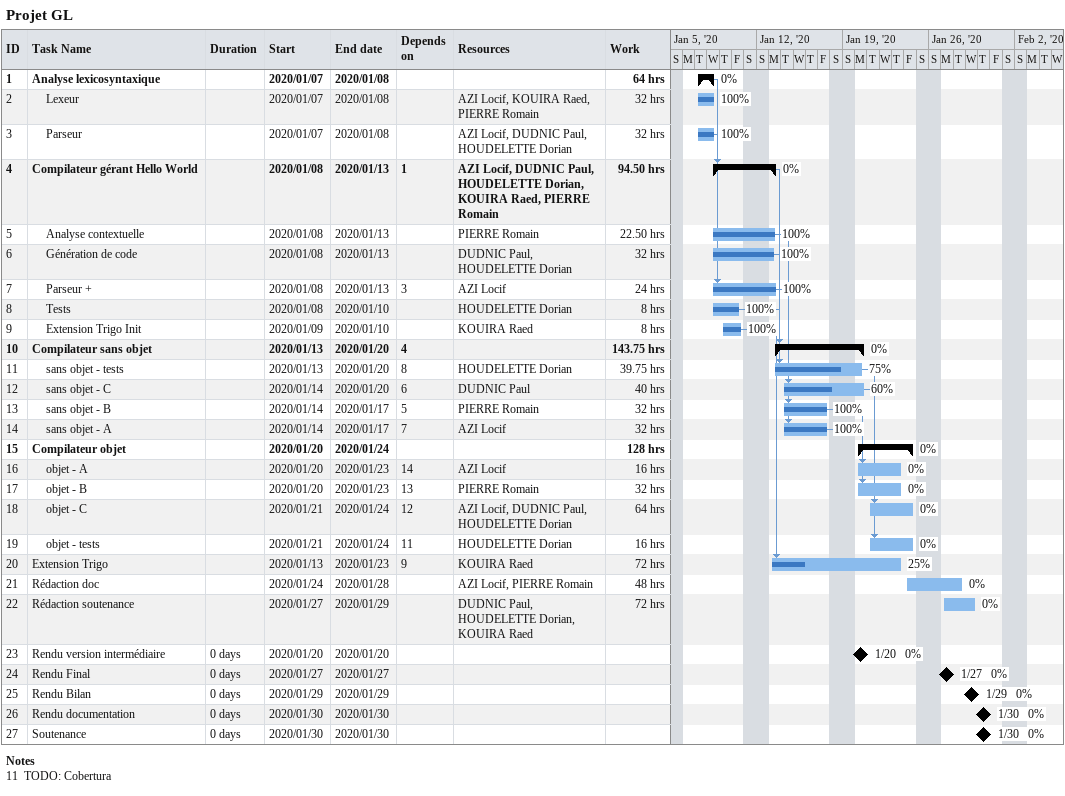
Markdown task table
Projet GL

| ID | Level | Task | Duration | Start | Finish | Predecessors | Resources | % complete | Work (h) |
|---|---|---|---|---|---|---|---|---|---|
| 1 | 1 | **Analyse lexicosyntaxique** |  | 2020-01-07 | 2020-01-08 |  |  | 0 | 64 |
| 2 | 2 | Lexeur |  | 2020-01-07 | 2020-01-08 |  | AZI Locif, KOUIRA Raed, PIERRE Romain | 100 | 32 |
| 3 | 2 | Parseur |  | 2020-01-07 | 2020-01-08 |  | AZI Locif, DUDNIC Paul, HOUDELETTE Dorian | 100 | 32 |
| 4 | 1 | **Compilateur gérant Hello World** |  | 2020-01-08 | 2020-01-13 | 1 | AZI Locif, DUDNIC Paul, HOUDELETTE Dorian, KOUIRA Raed, PIERRE Romain | 0 | 94.50 |
| 5 | 2 | Analyse contextuelle |  | 2020-01-08 | 2020-01-13 |  | PIERRE Romain | 100 | 22.50 |
| 6 | 2 | Génération de code |  | 2020-01-08 | 2020-01-13 |  | DUDNIC Paul, HOUDELETTE Dorian | 100 | 32 |
| 7 | 2 | Parseur + |  | 2020-01-08 | 2020-01-13 | 3 | AZI Locif | 100 | 24 |
| 8 | 2 | Tests |  | 2020-01-08 | 2020-01-10 |  | HOUDELETTE Dorian | 100 | 8 |
| 9 | 2 | Extension Trigo Init |  | 2020-01-09 | 2020-01-10 |  | KOUIRA Raed | 100 | 8 |
| 10 | 1 | **Compilateur sans objet** |  | 2020-01-13 | 2020-01-20 | 4 |  | 0 | 143.75 |
| 11 | 2 | sans objet - tests |  | 2020-01-13 | 2020-01-20 | 8 | HOUDELETTE Dorian | 75 | 39.75 |
| 12 | 2 | sans objet - C |  | 2020-01-14 | 2020-01-20 | 6 | DUDNIC Paul | 60 | 40 |
| 13 | 2 | sans objet - B |  | 2020-01-14 | 2020-01-17 | 5 | PIERRE Romain | 100 | 32 |
| 14 | 2 | sans objet - A |  | 2020-01-14 | 2020-01-17 | 7 | AZI Locif | 100 | 32 |
| 15 | 1 | **Compilateur objet** |  | 2020-01-20 | 2020-01-24 |  |  | 0 | 128 |
| 16 | 2 | objet - A |  | 2020-01-20 | 2020-01-23 | 14 | AZI Locif | 0 | 16 |
| 17 | 2 | objet - B |  | 2020-01-20 | 2020-01-23 | 13 | PIERRE Romain | 0 | 32 |
| 18 | 2 | objet - C |  | 2020-01-21 | 2020-01-24 | 12 | AZI Locif, DUDNIC Paul, HOUDELETTE Dorian | 0 | 64 |
| 19 | 2 | objet - tests |  | 2020-01-21 | 2020-01-24 | 11 | HOUDELETTE Dorian | 0 | 16 |
| 20 | 1 | Extension Trigo |  | 2020-01-13 | 2020-01-23 | 9 | KOUIRA Raed | 25 | 72 |
| 21 | 1 | Rédaction doc |  | 2020-01-24 | 2020-01-28 |  | AZI Locif, PIERRE Romain | 0 | 48 |
| 22 | 1 | Rédaction soutenance |  | 2020-01-27 | 2020-01-29 |  | DUDNIC Paul, HOUDELETTE Dorian, KOUIRA Raed | 0 | 72 |
| 23 | 1 | Rendu version intermédiaire | 0d | 2020-01-20 | 2020-01-20 |  |  | 0 |  |
| 24 | 1 | Rendu Final | 0d | 2020-01-27 | 2020-01-27 |  |  | 0 |  |
| 25 | 1 | Rendu Bilan | 0d | 2020-01-29 | 2020-01-29 |  |  | 0 |  |
| 26 | 1 | Rendu documentation | 0d | 2020-01-30 | 2020-01-30 |  |  | 0 |  |
| 27 | 1 | Soutenance | 0d | 2020-01-30 | 2020-01-30 |  |  | 0 |  |

Notes
- 11: TODO: Cobertura
